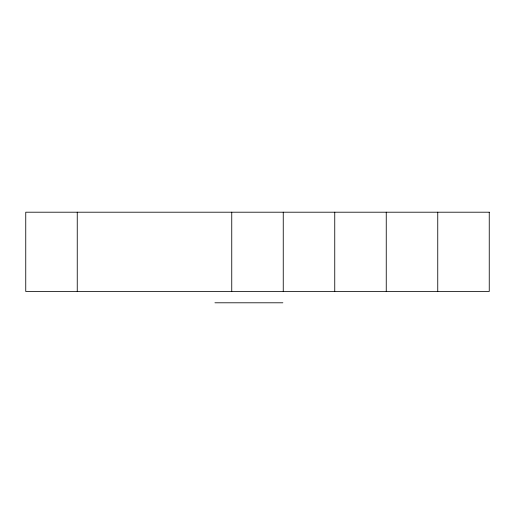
<?xml version="1.0" encoding="UTF-8"?>
<svg xmlns="http://www.w3.org/2000/svg" width="515" height="515" viewBox="0 0 515 515"><rect width="100%" height="100%" fill="white"/><g stroke="black" fill="none" stroke-linecap="round" stroke-linejoin="round"><path stroke-width="0.77" d="M214.922 302.794L282.87 302.794M437.75 212.206L437.75 291.471M386.25 212.206L386.25 291.471M334.75 212.206L334.75 291.471M283.25 212.206L283.25 291.471M231.75 212.206L231.75 291.471M77.25 212.206L77.25 291.471M489.25 212.206L25.75 212.206L25.75 291.471L489.25 291.471L489.25 212.206"/></g></svg>
